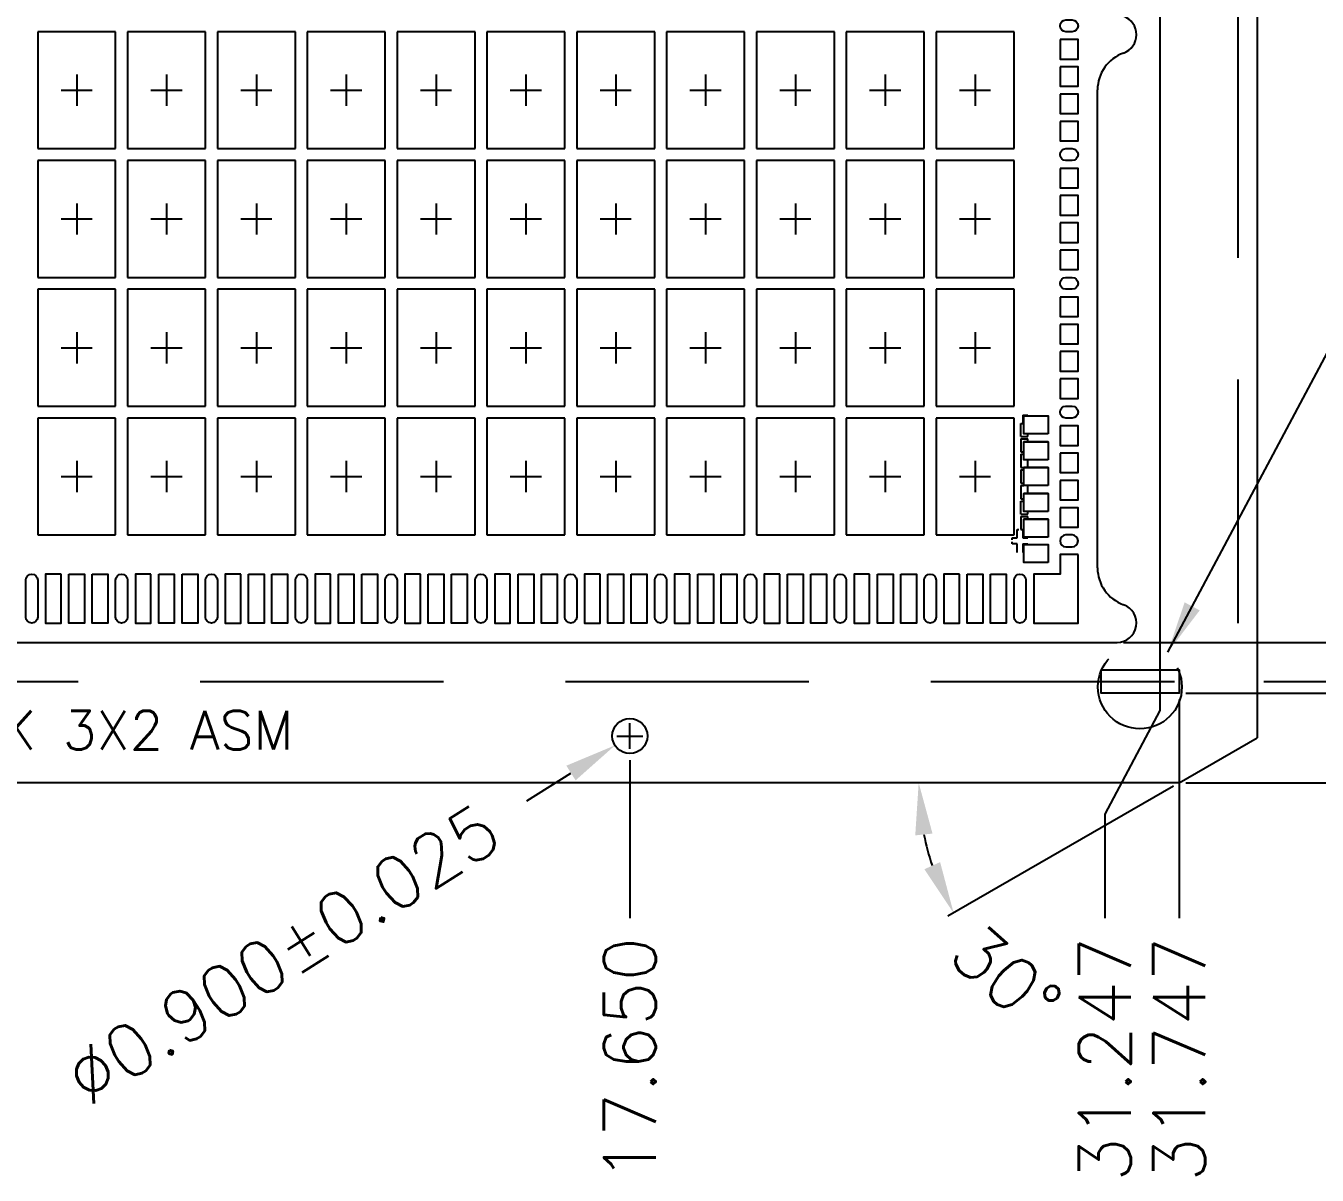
# Model space of a CAD drawing. Header units: millimetres. Extents: x -229.38 to -221.22, y 820.07 to 825.94.
# Drawn here: x -226.105 to -224.117, y 820.284 to 822.053 of the extents above; entities that cross this region are included whole.
import ezdxf

# ---------------------------------------------------------------- set-up
doc = ezdxf.new("R2010")
doc.units = ezdxf.units.MM
doc.linetypes.add('CENTER', pattern=[2, 1.25, -0.25, 0.25, -0.25])
doc.linetypes.add('HIDDEN', pattern=[0.375, 0.25, -0.125])
doc.layers.add('1', color=7, linetype='Continuous')
doc.layers.add('1D', color=4, linetype='Continuous')
doc.styles.add('SIMPLEX', font='simplex.shx', dxfattribs={"bigfont": 'AllInOneBig.shx'})
doc.dimstyles.new('Standard2', dxfattribs={"dimtxt": 0.08, "dimasz": 0.08, "dimexe": 0.01, "dimexo": 0.01, "dimgap": 0.027, "dimtad": 1, "dimdec": 3, "dimlfac": 16.666667, "dimrnd": 0.0005, "dimzin": 1, "dimtxsty": 'SIMPLEX', "dimcen": 0.02, "dimclrd": 256, "dimclre": 256, "dimclrt": 256, "dimazin": 3, "dimtp": 0.03, "dimtm": 0.05, "dimtfac": 0.8, "dimtdec": 3, "dimtmove": 0, "dimatfit": 3, "dimfxl": 0.05, "dimtzin": 4, "dimlwd": -1, "dimlwe": -1})

# ---------------------------------------------------------------- blocks, each defined once
blk = doc.blocks.new('*D25')
at = {"layer": '1D', "ltscale": 0.1, "transparency": 16777216}
for p, q in [((-224.3191, 821.0258), (-224.0285, 821.0258)), ((-224.0285, 821.0258), (-223.8685, 820.9864)), ((-223.8685, 820.9864), (-223.7085, 820.9864))]:
    blk.add_line(p, q, dxfattribs=at)
at = {"layer": 'Defpoints', "color": 0, "ltscale": 0.1, "transparency": 16777216}
for p in [(-226.2339, 822.9458), (-224.3291, 821.0258), (-223.7085, 820.9864)]:
    blk.add_point(p, dxfattribs=at)
at = {"layer": '1D', "ltscale": 0.1, "transparency": 16777216, "insert": (-223.4834, 820.9864), "char_height": 0.08, "attachment_point": 5, "style": 'SIMPLEX'}
blk.add_mtext('\\A1;32.000', dxfattribs=at)
blk = doc.blocks.new('*D35')
at = {"layer": '1D', "ltscale": 0.1, "transparency": 16777216}
blk.add_line((-224.3191, 820.8878), (-223.7085, 820.8878), dxfattribs=at)
at = {"layer": 'Defpoints', "color": 0, "ltscale": 0.1, "transparency": 16777216}
for p in [(-226.2339, 822.9458), (-224.3291, 820.8878), (-223.7085, 820.8878)]:
    blk.add_point(p, dxfattribs=at)
at = {"layer": '1D', "ltscale": 0.1, "transparency": 16777216, "insert": (-223.4834, 820.8878), "char_height": 0.08, "attachment_point": 5, "style": 'SIMPLEX'}
blk.add_mtext('\\A1;34.300', dxfattribs=at)
blk = doc.blocks.new('*D26')
at = {"layer": '1D', "ltscale": 0.1, "transparency": 16777216}
blk.add_line((-224.3291, 821.0158), (-224.3291, 820.6793), dxfattribs=at)
at = {"layer": 'Defpoints', "color": 0, "ltscale": 0.1, "transparency": 16777216}
for p in [(-226.2339, 822.9458), (-224.3291, 821.0258), (-224.3291, 820.6793)]:
    blk.add_point(p, dxfattribs=at)
at = {"layer": '1D', "ltscale": 0.1, "transparency": 16777216, "insert": (-224.3291, 820.4618), "char_height": 0.08, "attachment_point": 5, "rotation": 90, "style": 'SIMPLEX'}
blk.add_mtext('\\A1;31.747', dxfattribs=at)
blk = doc.blocks.new('*D36')
at = {"layer": '1D', "ltscale": 0.1, "transparency": 16777216}
blk.add_line((-224.3377, 820.8828), (-224.6851, 820.6822), dxfattribs=at)
blk.add_arc((-224.3291, 820.8878), 0.4011, 191.4463, 198.5537, dxfattribs=at)
for points in [[(-224.7355, 820.8068), (-224.7089, 820.8095), (-224.7302, 820.8878)], [(-224.6972, 820.7656), (-224.7215, 820.7546), (-224.6764, 820.6872)]]:
    blk.add_solid(points, dxfattribs=at)
at = {"layer": 'Defpoints', "color": 0, "ltscale": 0.1, "transparency": 16777216}
for p in [(-224.2091, 820.957), (-228.0866, 820.8878), (-224.3291, 820.8878), (-224.3291, 820.8878), (-224.7241, 820.8181)]:
    blk.add_point(p, dxfattribs=at)
at = {"layer": '1D', "ltscale": 0.1, "transparency": 16777216, "insert": (-224.5954, 820.5878), "char_height": 0.08, "attachment_point": 5, "rotation": 318.3937, "style": 'SIMPLEX'}
blk.add_mtext('\\A1;30°', dxfattribs=at)
blk = doc.blocks.new('*D37')
at = {"layer": '1D', "ltscale": 0.1, "transparency": 16777216}
blk.add_line((-225.1749, 820.9228), (-225.1749, 820.6793), dxfattribs=at)
at = {"layer": 'Defpoints', "color": 0, "ltscale": 0.1, "transparency": 16777216}
for p in [(-226.2339, 822.9458), (-225.1749, 820.9328), (-225.1749, 820.6793)]:
    blk.add_point(p, dxfattribs=at)
at = {"layer": '1D', "ltscale": 0.1, "transparency": 16777216, "insert": (-225.1749, 820.4618), "char_height": 0.08, "attachment_point": 5, "rotation": 90, "style": 'SIMPLEX'}
blk.add_mtext('\\A1;17.650', dxfattribs=at)
blk = doc.blocks.new('*D29')
at = {"layer": '1D', "transparency": 16777216}
for p, q in [((-224.2291, 824.8838), (-222.8613, 824.8838)), ((-222.8713, 824.8038), (-222.8713, 823.827)), ((-222.8713, 821.1238), (-222.8713, 822.1006)), ((-224.1991, 821.0438), (-222.8613, 821.0438))]:
    blk.add_line(p, q, dxfattribs=at)
for points in [[(-222.8846, 824.8038), (-222.8579, 824.8038), (-222.8713, 824.8838)], [(-222.8846, 821.1238), (-222.8579, 821.1238), (-222.8713, 821.0438)]]:
    blk.add_solid(points, dxfattribs=at)
at = {"layer": 'Defpoints', "color": 0, "transparency": 16777216}
for p in [(-224.2391, 824.8838), (-224.2091, 821.0438), (-222.8713, 821.0438)]:
    blk.add_point(p, dxfattribs=at)
at = {"layer": '1D', "transparency": 16777216, "insert": (-222.8713, 822.9638), "char_height": 0.08, "attachment_point": 5, "rotation": 90, "style": 'SIMPLEX'}
blk.add_mtext('\\A1;64.000{\\C1;%%P0.500}(TAPE WIDTH)', dxfattribs=at)
blk = doc.blocks.new('*D30')
at = {"layer": '1D', "transparency": 16777216}
for p, q in [((-224.4149, 824.7878), (-223.0404, 824.7878)), ((-223.0504, 824.7078), (-223.0504, 823.6261)), ((-223.0504, 821.1838), (-223.0504, 822.2654)), ((-224.4149, 821.1038), (-223.0404, 821.1038))]:
    blk.add_line(p, q, dxfattribs=at)
for points in [[(-223.0637, 824.7078), (-223.037, 824.7078), (-223.0504, 824.7878)], [(-223.0637, 821.1838), (-223.037, 821.1838), (-223.0504, 821.1038)]]:
    blk.add_solid(points, dxfattribs=at)
at = {"layer": 'Defpoints', "color": 0, "transparency": 16777216}
for p in [(-224.4249, 824.7878), (-224.4249, 821.1038), (-223.0504, 821.1038)]:
    blk.add_point(p, dxfattribs=at)
at = {"layer": '1D', "transparency": 16777216, "insert": (-223.0504, 822.9458), "char_height": 0.08, "attachment_point": 5, "rotation": 90, "style": 'SIMPLEX'}
blk.add_mtext('\\A1;59.3X61.4(MOLD PKG)', dxfattribs=at)
blk = doc.blocks.new('*D39')
at = {"layer": '1D', "ltscale": 0.1, "transparency": 16777216}
for p, q in [((-225.1749, 820.9398), (-225.1749, 820.9798)), ((-225.1949, 820.9598), (-225.1549, 820.9598))]:
    blk.add_line(p, q, dxfattribs=at)
at = {"layer": '1D', "linetype": 'ByBlock', "ltscale": 0.1, "transparency": 16777216}
blk.add_line((-225.3332, 820.8602), (-225.2655, 820.9028), dxfattribs=at)
at = {"layer": '1D', "ltscale": 0.1, "transparency": 16777216}
blk.add_solid([(-225.2726, 820.9141), (-225.2584, 820.8915), (-225.1977, 820.9454)], dxfattribs=at)
at = {"layer": 'Defpoints', "color": 0, "ltscale": 0.1, "transparency": 16777216}
for p in [(-225.152, 820.9741), (-225.1977, 820.9454)]:
    blk.add_point(p, dxfattribs=at)
at = {"layer": '1D', "ltscale": 0.1, "transparency": 16777216, "insert": (-225.7092, 820.6239), "char_height": 0.08, "attachment_point": 5, "rotation": 32.1552, "style": 'SIMPLEX'}
blk.add_mtext('\\A1;∅0.900%%P0.025', dxfattribs=at)
blk = doc.blocks.new('*D62')
at = {"transparency": 16777216}
for p, q in [((-224.3591, 822.2728), (-224.3591, 820.9993)), ((-224.3591, 820.9993), (-224.4438, 820.8393)), ((-224.4438, 820.8393), (-224.4438, 820.6793))]:
    blk.add_line(p, q, dxfattribs=at)
at = {"layer": 'Defpoints', "color": 0, "transparency": 16777216}
for p in [(-226.2339, 822.9458), (-224.3591, 822.2828), (-224.4438, 820.6793)]:
    blk.add_point(p, dxfattribs=at)
at = {"transparency": 16777216, "insert": (-224.4438, 820.4618), "char_height": 0.08, "attachment_point": 5, "rotation": 90, "style": 'SIMPLEX'}
blk.add_mtext('\\A1;31.247', dxfattribs=at)

msp = doc.modelspace()

# ---------------------------------------------------------------- linework, layer by layer
at = {"color": 2, "linetype": 'HIDDEN', "ltscale": 1.5}
msp.add_line((-224.23906, 824.883761), (-224.23906, 821.043761), dxfattribs=at)
for p, q in [((-224.20906, 822.282761), (-224.20906, 821.892761)), ((-224.20906, 822.282761), (-224.20906, 820.957043)), ((-224.32906, 820.887761), (-228.272653, 820.887761))]:
    msp.add_line(p, q)
at = {"color": 0, "linetype": 'HIDDEN', "ltscale": 0.1}
for p, q in [((-224.56978, 821.454011), (-224.56978, 821.440811)), ((-224.56978, 821.454011), (-224.56213, 821.454011)), ((-224.56213, 821.452811), (-224.56213, 821.454011)), ((-224.57278, 821.440811), (-224.56978, 821.440811)), ((-224.57278, 821.417561), (-224.57278, 821.397161)), ((-224.57278, 821.397161), (-224.56858, 821.397161)), ((-224.57278, 821.393561), (-224.57278, 821.373161)), ((-224.57278, 821.393561), (-224.56858, 821.393561)), ((-224.57278, 821.373161), (-224.56858, 821.373161)), ((-224.57278, 821.369561), (-224.57278, 821.349161)), ((-224.57278, 821.369561), (-224.56858, 821.369561)), ((-224.57278, 821.349161), (-224.56858, 821.349161)), ((-224.57278, 821.345561), (-224.57278, 821.325161)), ((-224.57278, 821.345561), (-224.56858, 821.345561)), ((-224.57278, 821.325161), (-224.56858, 821.325161)), ((-224.57278, 821.301161), (-224.57278, 821.321561)), ((-224.57278, 821.321561), (-224.56858, 821.321561)), ((-224.57278, 821.277911), (-224.56978, 821.277911)), ((-224.57278, 821.277911), (-224.56978, 821.277911)), ((-224.57278, 821.277911), (-224.56978, 821.277911)), ((-224.56978, 821.277911), (-224.56978, 821.264711)), ((-224.56978, 821.277911), (-224.56978, 821.264711)), ((-224.56978, 821.264711), (-224.56213, 821.264711)), ((-224.56978, 821.264711), (-224.56213, 821.264711)), ((-224.56978, 821.255711), (-224.56978, 821.242511)), ((-224.56978, 821.255711), (-224.56213, 821.255711)), ((-224.56213, 821.254511), (-224.56213, 821.255711)), ((-224.56858, 821.242511), (-224.56978, 821.242511))]:
    msp.add_line(p, q, dxfattribs=at)
at = {"linetype": 'HIDDEN', "ltscale": 0.1}
for p, q in [((-224.56213, 821.452811), (-224.56213, 821.454011)), ((-224.56213, 821.421161), (-224.56213, 821.425031)), ((-224.56213, 821.413031), (-224.56213, 821.417561)), ((-224.56213, 821.373251), (-224.56213, 821.385251)), ((-224.56213, 821.333471), (-224.56213, 821.345471)), ((-224.56213, 821.301161), (-224.56213, 821.305691)), ((-224.56213, 821.293691), (-224.56213, 821.297561)), ((-224.56213, 821.264711), (-224.56213, 821.265911)), ((-224.56213, 821.264711), (-224.56213, 821.265911)), ((-224.56213, 821.264711), (-224.56213, 821.265911)), ((-224.56213, 821.264711), (-224.56213, 821.265911))]:
    msp.add_line(p, q, dxfattribs=at)
for points in [[(-224.494051, 822.04423), (-224.503459, 822.04423, -1), (-224.503459, 822.062572), (-224.494051, 822.062572, -1), (-224.494051, 822.04423, -1)], [(-224.494051, 821.84593), (-224.503459, 821.84593, -1), (-224.503459, 821.864272), (-224.494051, 821.864272, -1), (-224.494051, 821.84593, -1)], [(-224.494051, 821.64763), (-224.503459, 821.64763, -1), (-224.503459, 821.665972), (-224.494051, 821.665972, -1), (-224.494051, 821.64763, -1)], [(-224.494051, 821.44933), (-224.503459, 821.44933, -1), (-224.503459, 821.467672), (-224.494051, 821.467672, -1), (-224.494051, 821.44933, -1)], [(-224.494051, 821.269382), (-224.503459, 821.269382, 1), (-224.503459, 821.25104), (-224.494051, 821.25104, 1), (-224.494051, 821.269382, 1)], [(-226.08643, 821.199911), (-226.08643, 821.142911, -1), (-226.10473, 821.142911), (-226.10473, 821.199911, -1), (-226.08643, 821.199911, 0)], [(-225.94813, 821.199911), (-225.94813, 821.142911, -1), (-225.96643, 821.142911), (-225.96643, 821.199911, -1), (-225.94813, 821.199911, 0)], [(-225.80983, 821.199911), (-225.80983, 821.142911, -1), (-225.82813, 821.142911), (-225.82813, 821.199911, -1), (-225.80983, 821.199911, 0)], [(-225.67153, 821.199911), (-225.67153, 821.142911, -1), (-225.68983, 821.142911), (-225.68983, 821.199911, -1), (-225.67153, 821.199911, 0)], [(-225.53323, 821.199911), (-225.53323, 821.142911, -1), (-225.55153, 821.142911), (-225.55153, 821.199911, -1), (-225.53323, 821.199911, 0)], [(-225.39493, 821.199911), (-225.39493, 821.142911, -1), (-225.41323, 821.142911), (-225.41323, 821.199911, -1), (-225.39493, 821.199911, 0)], [(-225.25663, 821.199911), (-225.25663, 821.142911, -1), (-225.27493, 821.142911), (-225.27493, 821.199911, -1), (-225.25663, 821.199911, 0)], [(-225.11833, 821.199911), (-225.11833, 821.142911, -1), (-225.13663, 821.142911), (-225.13663, 821.199911, -1), (-225.11833, 821.199911, 0)], [(-224.98003, 821.199911), (-224.98003, 821.142911, -1), (-224.99833, 821.142911), (-224.99833, 821.199911, -1), (-224.98003, 821.199911, 0)], [(-224.84173, 821.199911), (-224.84173, 821.142911, -1), (-224.86003, 821.142911), (-224.86003, 821.199911, -1), (-224.84173, 821.199911, 0)], [(-224.70343, 821.199911), (-224.70343, 821.142911, -1), (-224.72173, 821.142911), (-224.72173, 821.199911, -1), (-224.70343, 821.199911, 0)], [(-224.56513, 821.199911), (-224.56513, 821.142911, -1), (-224.58343, 821.142911), (-224.58343, 821.199911, -1), (-224.56513, 821.199911, 0)]]:
    msp.add_lwpolyline(points, format="xyb")
at = {"color": 1, "linetype": 'HIDDEN'}
for points in [[(-225.96643, 821.864261), (-225.96643, 822.044261), (-226.08643, 822.044261), (-226.08643, 821.864261)], [(-225.82813, 821.864261), (-225.82813, 822.044261), (-225.94813, 822.044261), (-225.94813, 821.864261)], [(-225.68983, 821.864261), (-225.68983, 822.044261), (-225.80983, 822.044261), (-225.80983, 821.864261)], [(-225.55153, 821.864261), (-225.55153, 822.044261), (-225.67153, 822.044261), (-225.67153, 821.864261)], [(-225.41323, 821.864261), (-225.41323, 822.044261), (-225.53323, 822.044261), (-225.53323, 821.864261)], [(-225.27493, 821.864261), (-225.27493, 822.044261), (-225.39493, 822.044261), (-225.39493, 821.864261)], [(-225.13663, 821.864261), (-225.13663, 822.044261), (-225.25663, 822.044261), (-225.25663, 821.864261)], [(-224.99833, 821.864261), (-224.99833, 822.044261), (-225.11833, 822.044261), (-225.11833, 821.864261)], [(-224.86003, 821.864261), (-224.86003, 822.044261), (-224.98003, 822.044261), (-224.98003, 821.864261)], [(-224.72173, 821.864261), (-224.72173, 822.044261), (-224.84173, 822.044261), (-224.84173, 821.864261)], [(-224.58343, 821.864261), (-224.58343, 822.044261), (-224.70343, 822.044261), (-224.70343, 821.864261)], [(-225.96643, 821.665961), (-225.96643, 821.845961), (-226.08643, 821.845961), (-226.08643, 821.665961)], [(-225.82813, 821.665961), (-225.82813, 821.845961), (-225.94813, 821.845961), (-225.94813, 821.665961)], [(-225.68983, 821.665961), (-225.68983, 821.845961), (-225.80983, 821.845961), (-225.80983, 821.665961)], [(-225.55153, 821.665961), (-225.55153, 821.845961), (-225.67153, 821.845961), (-225.67153, 821.665961)], [(-225.41323, 821.665961), (-225.41323, 821.845961), (-225.53323, 821.845961), (-225.53323, 821.665961)], [(-225.27493, 821.665961), (-225.27493, 821.845961), (-225.39493, 821.845961), (-225.39493, 821.665961)], [(-225.13663, 821.665961), (-225.13663, 821.845961), (-225.25663, 821.845961), (-225.25663, 821.665961)], [(-224.99833, 821.665961), (-224.99833, 821.845961), (-225.11833, 821.845961), (-225.11833, 821.665961)], [(-224.86003, 821.665961), (-224.86003, 821.845961), (-224.98003, 821.845961), (-224.98003, 821.665961)], [(-224.72173, 821.665961), (-224.72173, 821.845961), (-224.84173, 821.845961), (-224.84173, 821.665961)], [(-224.58343, 821.665961), (-224.58343, 821.845961), (-224.70343, 821.845961), (-224.70343, 821.665961)], [(-225.96643, 821.467661), (-225.96643, 821.647661), (-226.08643, 821.647661), (-226.08643, 821.467661)], [(-225.82813, 821.467661), (-225.82813, 821.647661), (-225.94813, 821.647661), (-225.94813, 821.467661)], [(-225.68983, 821.467661), (-225.68983, 821.647661), (-225.80983, 821.647661), (-225.80983, 821.467661)], [(-225.55153, 821.467661), (-225.55153, 821.647661), (-225.67153, 821.647661), (-225.67153, 821.467661)], [(-225.41323, 821.467661), (-225.41323, 821.647661), (-225.53323, 821.647661), (-225.53323, 821.467661)], [(-225.27493, 821.467661), (-225.27493, 821.647661), (-225.39493, 821.647661), (-225.39493, 821.467661)], [(-225.13663, 821.467661), (-225.13663, 821.647661), (-225.25663, 821.647661), (-225.25663, 821.467661)], [(-224.99833, 821.467661), (-224.99833, 821.647661), (-225.11833, 821.647661), (-225.11833, 821.467661)], [(-224.86003, 821.467661), (-224.86003, 821.647661), (-224.98003, 821.647661), (-224.98003, 821.467661)], [(-224.72173, 821.467661), (-224.72173, 821.647661), (-224.84173, 821.647661), (-224.84173, 821.467661)], [(-224.58343, 821.467661), (-224.58343, 821.647661), (-224.70343, 821.647661), (-224.70343, 821.467661)], [(-225.96643, 821.269361), (-225.96643, 821.449361), (-226.08643, 821.449361), (-226.08643, 821.269361)], [(-225.82813, 821.269361), (-225.82813, 821.449361), (-225.94813, 821.449361), (-225.94813, 821.269361)], [(-225.68983, 821.269361), (-225.68983, 821.449361), (-225.80983, 821.449361), (-225.80983, 821.269361)], [(-225.55153, 821.269361), (-225.55153, 821.449361), (-225.67153, 821.449361), (-225.67153, 821.269361)], [(-225.41323, 821.269361), (-225.41323, 821.449361), (-225.53323, 821.449361), (-225.53323, 821.269361)], [(-225.27493, 821.269361), (-225.27493, 821.449361), (-225.39493, 821.449361), (-225.39493, 821.269361)], [(-225.13663, 821.269361), (-225.13663, 821.449361), (-225.25663, 821.449361), (-225.25663, 821.269361)], [(-224.99833, 821.269361), (-224.99833, 821.449361), (-225.11833, 821.449361), (-225.11833, 821.269361)], [(-224.86003, 821.269361), (-224.86003, 821.449361), (-224.98003, 821.449361), (-224.98003, 821.269361)], [(-224.72173, 821.269361), (-224.72173, 821.449361), (-224.84173, 821.449361), (-224.84173, 821.269361)], [(-224.58343, 821.269361), (-224.58343, 821.449361), (-224.70343, 821.449361), (-224.70343, 821.269361)]]:
    msp.add_lwpolyline(points, close=True, dxfattribs=at)
for points in [[(-224.51263, 822.03225), (-224.51263, 822.00225), (-224.48488, 822.00225), (-224.48488, 822.03225)], [(-224.51263, 821.99025), (-224.51263, 821.96025), (-224.48488, 821.96025), (-224.48488, 821.99025)], [(-224.51263, 821.94825), (-224.51263, 821.91825), (-224.48488, 821.91825), (-224.48488, 821.94825)], [(-224.51263, 821.90625), (-224.51263, 821.87625), (-224.48488, 821.87625), (-224.48488, 821.90625)], [(-224.51263, 821.83395), (-224.51263, 821.80395), (-224.48488, 821.80395), (-224.48488, 821.83395)], [(-224.51263, 821.79195), (-224.51263, 821.76195), (-224.48488, 821.76195), (-224.48488, 821.79195)], [(-224.51263, 821.74995), (-224.51263, 821.71995), (-224.48488, 821.71995), (-224.48488, 821.74995)], [(-224.51263, 821.70795), (-224.51263, 821.67795), (-224.48488, 821.67795), (-224.48488, 821.70795)], [(-224.51263, 821.63565), (-224.51263, 821.60565), (-224.48488, 821.60565), (-224.48488, 821.63565)], [(-224.51263, 821.59365), (-224.51263, 821.56365), (-224.48488, 821.56365), (-224.48488, 821.59365)], [(-224.51263, 821.55165), (-224.51263, 821.52165), (-224.48488, 821.52165), (-224.48488, 821.55165)], [(-224.51263, 821.50965), (-224.51263, 821.47965), (-224.48488, 821.47965), (-224.48488, 821.50965)], [(-224.53063, 821.425031), (-224.56858, 821.425031), (-224.56858, 821.452811), (-224.53063, 821.452811)], [(-224.51263, 821.43735), (-224.51263, 821.40735), (-224.48488, 821.40735), (-224.48488, 821.43735)], [(-224.53063, 821.385251), (-224.56858, 821.385251), (-224.56858, 821.413031), (-224.53063, 821.413031)], [(-224.51263, 821.39535), (-224.51263, 821.36535), (-224.48488, 821.36535), (-224.48488, 821.39535)], [(-224.53063, 821.345471), (-224.56858, 821.345471), (-224.56858, 821.373251), (-224.53063, 821.373251)], [(-224.51263, 821.35335), (-224.51263, 821.32335), (-224.48488, 821.32335), (-224.48488, 821.35335)], [(-224.53063, 821.305691), (-224.56858, 821.305691), (-224.56858, 821.333471), (-224.53063, 821.333471)], [(-224.53063, 821.265911), (-224.56858, 821.265911), (-224.56858, 821.293691), (-224.53063, 821.293691)], [(-224.51263, 821.31135), (-224.51263, 821.28135), (-224.48488, 821.28135), (-224.48488, 821.31135)], [(-224.53063, 821.227061), (-224.56858, 821.227061), (-224.56858, 821.254511), (-224.53063, 821.254511)], [(-224.44906, 821.061761), (-224.32906, 821.061761), (-224.32906, 821.025761), (-224.44906, 821.025761)]]:
    msp.add_lwpolyline(points, close=True)
at = {"color": 0, "linetype": 'HIDDEN', "ltscale": 0.1}
for points in [[(-224.57278, 821.421161), (-224.57278, 821.440811)], [(-224.57278, 821.421161), (-224.56858, 821.421161), (-224.56213, 821.421161)], [(-224.57278, 821.297561), (-224.57278, 821.277911)], [(-224.58643, 821.261711), (-224.58643, 821.264711), (-224.57878, 821.264711), (-224.57878, 821.277911), (-224.57578, 821.277911)], [(-224.58643, 821.261711), (-224.58643, 821.264711), (-224.57878, 821.264711), (-224.57878, 821.277911), (-224.57578, 821.277911)], [(-224.56978, 821.277911), (-224.56978, 821.264711), (-224.56213, 821.264711)], [(-224.57878, 821.242511), (-224.57878, 821.242511), (-224.57878, 821.255711), (-224.58643, 821.255711), (-224.58643, 821.258711)]]:
    msp.add_lwpolyline(points, dxfattribs=at)
for points in [[(-224.57278, 821.417561), (-224.56858, 821.417561), (-224.56213, 821.417561)], [(-224.53063, 821.413031), (-224.56858, 821.413031)], [(-224.53063, 821.373251), (-224.56858, 821.373251)], [(-224.53063, 821.333471), (-224.56858, 821.333471)], [(-224.57278, 821.301161), (-224.56858, 821.301161), (-224.56213, 821.301161)], [(-224.57278, 821.297561), (-224.56858, 821.297561), (-224.56213, 821.297561)], [(-224.53063, 821.293691), (-224.56858, 821.293691)], [(-224.48488, 821.239091), (-224.51263, 821.239091), (-224.51263, 821.209061), (-224.55313, 821.209061), (-224.55313, 821.133761), (-224.48488, 821.133761), (-224.48488, 821.239091)]]:
    msp.add_lwpolyline(points)
at = {"color": 0}
msp.add_circle((-225.17488, 820.959761), 0.027, dxfattribs=at)
at = {"layer": '1'}
msp.add_line((-224.32906, 820.887761), (-224.20906, 820.957043), dxfattribs=at)
at = {"layer": '1', "color": 4}
for centre, radius, start, end in [((-224.42488, 822.039761), 0.03, 289.471221, 70.528779), ((-224.39488, 821.954908), 0.06, 109.471221, 180), ((-224.39488, 821.218614), 0.06, 180, 250.528779), ((-224.42488, 821.133761), 0.03, 270, 70.528779)]:
    msp.add_arc(centre, radius, start, end, dxfattribs=at)
at = {"layer": '1D', "linetype": 'CENTER', "ltscale": 0.3}
for p, q in [((-226.02643, 821.978261), (-226.02643, 821.930261)), ((-225.88813, 821.978261), (-225.88813, 821.930261)), ((-225.74983, 821.978261), (-225.74983, 821.930261)), ((-225.61153, 821.978261), (-225.61153, 821.930261)), ((-225.47323, 821.978261), (-225.47323, 821.930261)), ((-225.33493, 821.978261), (-225.33493, 821.930261)), ((-225.19663, 821.978261), (-225.19663, 821.930261)), ((-225.05833, 821.978261), (-225.05833, 821.930261)), ((-224.92003, 821.978261), (-224.92003, 821.930261)), ((-224.78173, 821.978261), (-224.78173, 821.930261)), ((-224.64343, 821.978261), (-224.64343, 821.930261)), ((-226.05043, 821.954261), (-226.00243, 821.954261)), ((-225.91213, 821.954261), (-225.86413, 821.954261)), ((-225.77383, 821.954261), (-225.72583, 821.954261)), ((-225.63553, 821.954261), (-225.58753, 821.954261)), ((-225.49723, 821.954261), (-225.44923, 821.954261)), ((-225.35893, 821.954261), (-225.31093, 821.954261)), ((-225.22063, 821.954261), (-225.17263, 821.954261)), ((-225.08233, 821.954261), (-225.03433, 821.954261)), ((-224.94403, 821.954261), (-224.89603, 821.954261)), ((-224.80573, 821.954261), (-224.75773, 821.954261)), ((-224.66743, 821.954261), (-224.61943, 821.954261)), ((-226.02643, 821.779961), (-226.02643, 821.731961)), ((-225.88813, 821.779961), (-225.88813, 821.731961)), ((-225.74983, 821.779961), (-225.74983, 821.731961)), ((-225.61153, 821.779961), (-225.61153, 821.731961)), ((-225.47323, 821.779961), (-225.47323, 821.731961)), ((-225.33493, 821.779961), (-225.33493, 821.731961)), ((-225.19663, 821.779961), (-225.19663, 821.731961)), ((-225.05833, 821.779961), (-225.05833, 821.731961)), ((-224.92003, 821.779961), (-224.92003, 821.731961)), ((-224.78173, 821.779961), (-224.78173, 821.731961)), ((-224.64343, 821.779961), (-224.64343, 821.731961)), ((-226.05043, 821.755961), (-226.00243, 821.755961)), ((-225.91213, 821.755961), (-225.86413, 821.755961)), ((-225.77383, 821.755961), (-225.72583, 821.755961)), ((-225.63553, 821.755961), (-225.58753, 821.755961)), ((-225.49723, 821.755961), (-225.44923, 821.755961)), ((-225.35893, 821.755961), (-225.31093, 821.755961)), ((-225.22063, 821.755961), (-225.17263, 821.755961)), ((-225.08233, 821.755961), (-225.03433, 821.755961)), ((-224.94403, 821.755961), (-224.89603, 821.755961)), ((-224.80573, 821.755961), (-224.75773, 821.755961)), ((-224.66743, 821.755961), (-224.61943, 821.755961)), ((-226.02643, 821.581661), (-226.02643, 821.533661)), ((-225.88813, 821.581661), (-225.88813, 821.533661)), ((-225.74983, 821.581661), (-225.74983, 821.533661)), ((-225.61153, 821.581661), (-225.61153, 821.533661)), ((-225.47323, 821.581661), (-225.47323, 821.533661)), ((-225.33493, 821.581661), (-225.33493, 821.533661)), ((-225.19663, 821.581661), (-225.19663, 821.533661)), ((-225.05833, 821.581661), (-225.05833, 821.533661)), ((-224.92003, 821.581661), (-224.92003, 821.533661)), ((-224.78173, 821.581661), (-224.78173, 821.533661)), ((-224.64343, 821.581661), (-224.64343, 821.533661)), ((-226.05043, 821.557661), (-226.00243, 821.557661)), ((-225.91213, 821.557661), (-225.86413, 821.557661)), ((-225.77383, 821.557661), (-225.72583, 821.557661)), ((-225.63553, 821.557661), (-225.58753, 821.557661)), ((-225.49723, 821.557661), (-225.44923, 821.557661)), ((-225.35893, 821.557661), (-225.31093, 821.557661)), ((-225.22063, 821.557661), (-225.17263, 821.557661)), ((-225.08233, 821.557661), (-225.03433, 821.557661)), ((-224.94403, 821.557661), (-224.89603, 821.557661)), ((-224.80573, 821.557661), (-224.75773, 821.557661)), ((-224.66743, 821.557661), (-224.61943, 821.557661)), ((-226.02643, 821.383361), (-226.02643, 821.335361)), ((-225.88813, 821.383361), (-225.88813, 821.335361)), ((-225.74983, 821.383361), (-225.74983, 821.335361)), ((-225.61153, 821.383361), (-225.61153, 821.335361)), ((-225.47323, 821.383361), (-225.47323, 821.335361)), ((-225.33493, 821.383361), (-225.33493, 821.335361)), ((-225.19663, 821.383361), (-225.19663, 821.335361)), ((-225.05833, 821.383361), (-225.05833, 821.335361)), ((-224.92003, 821.383361), (-224.92003, 821.335361)), ((-224.78173, 821.383361), (-224.78173, 821.335361)), ((-224.64343, 821.383361), (-224.64343, 821.335361)), ((-226.05043, 821.359361), (-226.00243, 821.359361)), ((-225.91213, 821.359361), (-225.86413, 821.359361)), ((-225.77383, 821.359361), (-225.72583, 821.359361)), ((-225.63553, 821.359361), (-225.58753, 821.359361)), ((-225.49723, 821.359361), (-225.44923, 821.359361)), ((-225.35893, 821.359361), (-225.31093, 821.359361)), ((-225.22063, 821.359361), (-225.17263, 821.359361)), ((-225.08233, 821.359361), (-225.03433, 821.359361)), ((-224.94403, 821.359361), (-224.89603, 821.359361)), ((-224.80573, 821.359361), (-224.75773, 821.359361)), ((-224.66743, 821.359361), (-224.61943, 821.359361))]:
    msp.add_line(p, q, dxfattribs=at)
at = {"layer": '1D', "linetype": 'CENTER'}
msp.add_line((-224.45488, 821.218614), (-224.45488, 821.954908), dxfattribs=at)
at = {"layer": '1D'}
msp.add_line((-228.04288, 821.103761), (-224.42488, 821.103761), dxfattribs=at)
at = {"layer": '1D', "color": 2, "linetype": 'HIDDEN', "ltscale": 1.5}
msp.add_line((-228.086579, 821.043761), (-224.23906, 821.043761), dxfattribs=at)
at = {"layer": '1D', "color": 0, "ltscale": 0.1}
for points in [[(-226.05043, 821.209061), (-226.07443, 821.209061), (-226.07443, 821.133761), (-226.05043, 821.133761)], [(-226.03843, 821.209061), (-226.01443, 821.209061), (-226.01443, 821.133761), (-226.03843, 821.133761)], [(-226.00243, 821.209061), (-225.97843, 821.209061), (-225.97843, 821.133761), (-226.00243, 821.133761)], [(-225.91213, 821.209061), (-225.93613, 821.209061), (-225.93613, 821.133761), (-225.91213, 821.133761)], [(-225.90013, 821.209061), (-225.87613, 821.209061), (-225.87613, 821.133761), (-225.90013, 821.133761)], [(-225.86413, 821.209061), (-225.84013, 821.209061), (-225.84013, 821.133761), (-225.86413, 821.133761)], [(-225.77383, 821.209061), (-225.79783, 821.209061), (-225.79783, 821.133761), (-225.77383, 821.133761)], [(-225.76183, 821.209061), (-225.73783, 821.209061), (-225.73783, 821.133761), (-225.76183, 821.133761)], [(-225.72583, 821.209061), (-225.70183, 821.209061), (-225.70183, 821.133761), (-225.72583, 821.133761)], [(-225.63553, 821.209061), (-225.65953, 821.209061), (-225.65953, 821.133761), (-225.63553, 821.133761)], [(-225.62353, 821.209061), (-225.59953, 821.209061), (-225.59953, 821.133761), (-225.62353, 821.133761)], [(-225.58753, 821.209061), (-225.56353, 821.209061), (-225.56353, 821.133761), (-225.58753, 821.133761)], [(-225.49723, 821.209061), (-225.52123, 821.209061), (-225.52123, 821.133761), (-225.49723, 821.133761)], [(-225.48523, 821.209061), (-225.46123, 821.209061), (-225.46123, 821.133761), (-225.48523, 821.133761)], [(-225.44923, 821.209061), (-225.42523, 821.209061), (-225.42523, 821.133761), (-225.44923, 821.133761)], [(-225.35893, 821.209061), (-225.38293, 821.209061), (-225.38293, 821.133761), (-225.35893, 821.133761)], [(-225.34693, 821.209061), (-225.32293, 821.209061), (-225.32293, 821.133761), (-225.34693, 821.133761)], [(-225.31093, 821.209061), (-225.28693, 821.209061), (-225.28693, 821.133761), (-225.31093, 821.133761)], [(-225.22063, 821.209061), (-225.24463, 821.209061), (-225.24463, 821.133761), (-225.22063, 821.133761)], [(-225.20863, 821.209061), (-225.18463, 821.209061), (-225.18463, 821.133761), (-225.20863, 821.133761)], [(-225.17263, 821.209061), (-225.14863, 821.209061), (-225.14863, 821.133761), (-225.17263, 821.133761)], [(-225.08233, 821.209061), (-225.10633, 821.209061), (-225.10633, 821.133761), (-225.08233, 821.133761)], [(-225.07033, 821.209061), (-225.04633, 821.209061), (-225.04633, 821.133761), (-225.07033, 821.133761)], [(-225.03433, 821.209061), (-225.01033, 821.209061), (-225.01033, 821.133761), (-225.03433, 821.133761)], [(-224.94403, 821.209061), (-224.96803, 821.209061), (-224.96803, 821.133761), (-224.94403, 821.133761)], [(-224.93203, 821.209061), (-224.90803, 821.209061), (-224.90803, 821.133761), (-224.93203, 821.133761)], [(-224.89603, 821.209061), (-224.87203, 821.209061), (-224.87203, 821.133761), (-224.89603, 821.133761)], [(-224.80573, 821.209061), (-224.82973, 821.209061), (-224.82973, 821.133761), (-224.80573, 821.133761)], [(-224.79373, 821.209061), (-224.76973, 821.209061), (-224.76973, 821.133761), (-224.79373, 821.133761)], [(-224.75773, 821.209061), (-224.73373, 821.209061), (-224.73373, 821.133761), (-224.75773, 821.133761)], [(-224.66743, 821.209061), (-224.69143, 821.209061), (-224.69143, 821.133761), (-224.66743, 821.133761)], [(-224.65543, 821.209061), (-224.63143, 821.209061), (-224.63143, 821.133761), (-224.65543, 821.133761)], [(-224.61943, 821.209061), (-224.59543, 821.209061), (-224.59543, 821.133761), (-224.61943, 821.133761)]]:
    msp.add_lwpolyline(points, close=True, dxfattribs=at)
at = {"layer": '1D', "linetype": 'HIDDEN'}
msp.add_circle((-224.389622, 821.035401), 0.064581, dxfattribs=at)

# ---------------------------------------------------------------- texts
at = {"layer": '1D', "ltscale": 0.1, "insert": (-226.921871, 820.998777), "char_height": 0.06, "width": 1.54233647, "attachment_point": 1, "style": 'SIMPLEX'}
msp.add_mtext('{\\C3;0.152mm QFN20LAK 3X2 ASM}', dxfattribs=at)

# ---------------------------------------------------------------- dimensions: what is measured, and where the dimension line sits
at = {"color": 1}
dim = msp.add_ordinate_dim(feature_location=(-224.35906, 822.282761), offset=(-0.084722, -1.603482), dtype=1, origin=(-226.23388, 822.945761), dimstyle='Standard2', dxfattribs=at)
dim.commit()
dim.dimension.update_dxf_attribs({"geometry": '*D62', "text_midpoint": (-224.443782, 820.461802)})
at = {"layer": '1D'}
for base, p1, p2, text, picture, middle in [((-222.871277, 821.043761), (-224.23906, 824.883761), (-224.20906, 821.043761), '64.000{\\C1;%%P0.500}(TAPE WIDTH)', '*D29', (-222.871277, 822.963761)), ((-223.05037, 821.103761), (-224.42488, 824.787761), (-224.42488, 821.103761), '59.3X61.4(MOLD PKG)', '*D30', (-223.05037, 822.945761))]:
    dim = msp.add_linear_dim(base=base, p1=p1, p2=p2, angle=90, text=text, dimstyle='Standard2', dxfattribs=at)
    dim.commit()
    dim.dimension.update_dxf_attribs({"geometry": picture, "text_midpoint": middle})
at = {"layer": '1D', "color": 1, "ltscale": 0.1}
for feature_location, offset, dtype, picture, middle in [((-224.32906, 821.025761), (0.620573, -0.039397), 0, '*D25', (-223.483392, 820.986364)), ((-224.32906, 820.887761), (0.620573, 0), 0, '*D35', (-223.483392, 820.887761)), ((-224.32906, 821.025761), (0, -0.346482), 1, '*D26', (-224.32906, 820.461802)), ((-225.17488, 820.932761), (0, -0.253482), 1, '*D37', (-225.17488, 820.461802))]:
    dim = msp.add_ordinate_dim(feature_location=feature_location, offset=offset, dtype=dtype, origin=(-226.23388, 822.945761), dimstyle='Standard2', override={"dimarcsym": 1}, dxfattribs=at)
    dim.commit()
    dim.dimension.update_dxf_attribs({"geometry": picture, "text_midpoint": middle})
dim = msp.add_diameter_dim_2p(p1=(-225.152021, 820.974131), p2=(-225.197738, 820.945391), text='<>%%P0.025', dimstyle='Standard2', override={"dimarcsym": 1}, dxfattribs=at)
dim.commit()
dim.dimension.update_dxf_attribs({"geometry": '*D39', "text_midpoint": (-225.709212, 820.623858)})
dim = msp.add_angular_dim_2l(base=(-224.724082, 820.818108), line1=((-224.32906, 820.887761), (-228.086579, 820.887761)), line2=((-224.32906, 820.887761), (-224.20906, 820.957043)), dimstyle='Standard2', override={"dimarcsym": 1}, dxfattribs=at)
dim.commit()
dim.dimension.update_dxf_attribs({"geometry": '*D36', "text_midpoint": (-224.595404, 820.587836), "dimtype": 162})

# ---------------------------------------------------------------- leaders
at = {"layer": '1D', "ltscale": 0.1}
msp.add_leader([(-224.346795, 821.088826), (-224.092851, 821.565715), (-223.594371, 821.565715)], dimstyle='Standard2', override={"dimgap": 0.027, "dimtad": 0}, dxfattribs=at)

doc.saveas('drawing.dxf')
